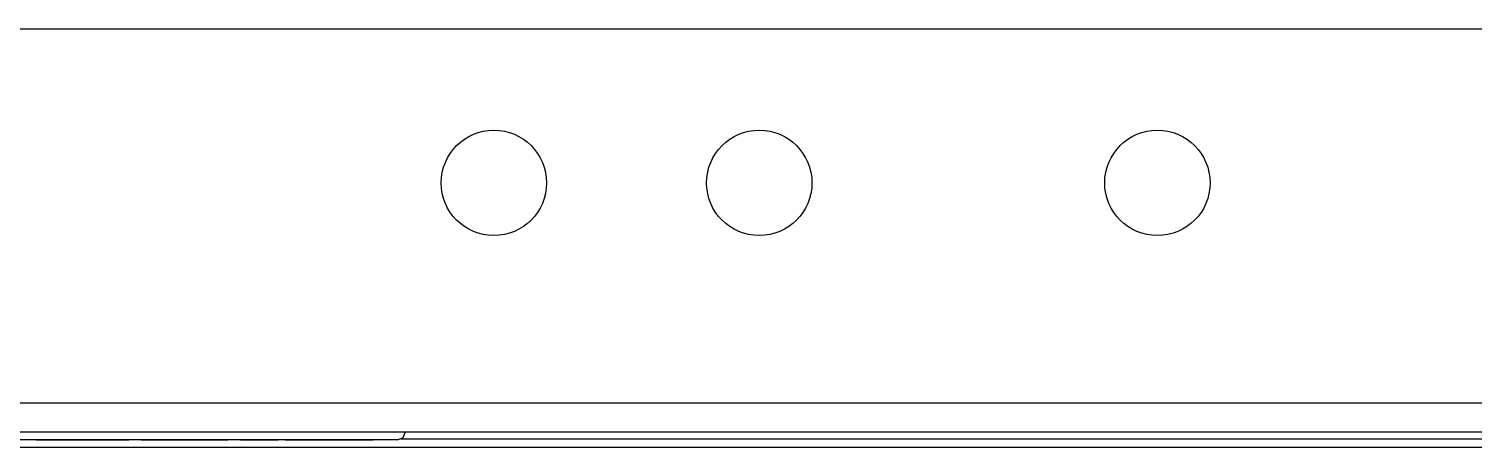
# Model space of a CAD drawing. Extents: x 8 to 102, y 11 to 162.
# Drawn here: x 20.33 to 25.77, y 125.93 to 127.51 of the extents above; entities that cross this region are included whole.
import ezdxf

# ---------------------------------------------------------------- set-up
doc = ezdxf.new("R2010")
doc.units = 0
doc.header["$MEASUREMENT"] = 0
doc.layers.add('TFR-TRI3', color=7, linetype='CONTINUOUS')

msp = doc.modelspace()

# ---------------------------------------------------------------- linework, layer by layer
at = {"layer": 'TFR-TRI3', "color": 11, "linetype": 'CONTINUOUS'}
for p, q in [((10.0796, 127.5064), (29.6816, 127.5064)), ((31.4006, 126.0964), (8.3606, 126.0964)), ((8.3606, 125.9884), (31.4006, 125.9884))]:
    msp.add_line(p, q, dxfattribs=at)
at = {"layer": 'TFR-TRI3', "color": 3, "linetype": 'CONTINUOUS'}
for p, q in [((21.7368, 125.9672), (21.7456, 125.9884)), ((21.7156, 125.9584), (18.0438, 125.9584)), ((21.7156, 125.9584), (21.7368, 125.9672))]:
    msp.add_line(p, q, dxfattribs=at)
at = {"layer": 'TFR-TRI3', "color": 1, "linetype": 'CONTINUOUS'}
for p, q in [((9.6552, 125.9314), (30.1061, 125.9314)), ((30.106, 125.9614), (21.7286, 125.9614))]:
    msp.add_line(p, q, dxfattribs=at)
at = {"layer": 'TFR-TRI3', "color": 7, "linetype": 'CONTINUOUS'}
for p, q in [((20.4921, 125.9584), (20.3548, 125.9584)), ((20.3548, 125.9584), (20.4921, 125.9584)), ((20.6295, 125.9584), (20.4921, 125.9584)), ((20.4921, 125.9584), (20.6295, 125.9584)), ((20.5296, 125.9584), (20.5113, 125.9584)), ((20.5113, 125.9584), (20.5312, 125.9584)), ((20.5479, 125.9584), (20.5296, 125.9584)), ((20.5312, 125.9584), (20.5512, 125.9584)), ((20.5504, 125.9584), (20.5479, 125.9584)), ((20.5529, 125.9584), (20.5504, 125.9584)), ((20.5512, 125.9584), (20.5529, 125.9584)), ((20.5529, 125.9584), (20.5545, 125.9584)), ((20.5554, 125.9584), (20.5529, 125.9584)), ((20.5545, 125.9584), (20.557, 125.9584)), ((20.5579, 125.9584), (20.5554, 125.9584)), ((20.557, 125.9584), (20.5595, 125.9584)), ((20.5595, 125.9584), (20.5579, 125.9584)), ((20.5595, 125.9584), (20.5612, 125.9584)), ((20.5612, 125.9584), (20.5595, 125.9584)), ((20.5612, 125.9584), (20.5629, 125.9584)), ((20.5637, 125.9584), (20.5612, 125.9584)), ((20.5629, 125.9584), (20.5662, 125.9584)), ((20.5662, 125.9584), (20.5637, 125.9584)), ((20.567, 125.9584), (20.5662, 125.9584)), ((20.5662, 125.9584), (20.5695, 125.9584)), ((20.5679, 125.9584), (20.567, 125.9584)), ((20.5695, 125.9584), (20.5679, 125.9584)), ((20.5712, 125.9584), (20.5695, 125.9584)), ((20.5695, 125.9584), (20.5704, 125.9584)), ((20.5704, 125.9584), (20.5712, 125.9584)), ((20.5712, 125.9584), (20.572, 125.9584)), ((20.572, 125.9584), (20.5712, 125.9584)), ((20.572, 125.9584), (20.5729, 125.9584)), ((20.5729, 125.9584), (20.572, 125.9584)), ((20.6295, 125.9584), (20.637, 125.9584)), ((20.637, 125.9584), (20.6295, 125.9584)), ((20.6444, 125.9584), (20.637, 125.9584)), ((20.637, 125.9584), (20.6444, 125.9584)), ((20.6444, 125.9584), (20.6478, 125.9584)), ((20.6511, 125.9584), (20.6444, 125.9584)), ((20.6478, 125.9584), (20.6511, 125.9584)), ((20.6578, 125.9584), (20.6511, 125.9584)), ((20.6511, 125.9584), (20.6544, 125.9584)), ((20.6544, 125.9584), (20.6578, 125.9584)), ((20.6611, 125.9584), (20.6578, 125.9584)), ((20.6578, 125.9584), (20.6636, 125.9584)), ((20.6644, 125.9584), (20.6611, 125.9584)), ((20.6636, 125.9584), (20.6694, 125.9584)), ((20.6669, 125.9584), (20.6644, 125.9584)), ((20.6694, 125.9584), (20.6669, 125.9584)), ((20.6752, 125.9584), (20.6694, 125.9584)), ((20.6694, 125.9584), (20.6727, 125.9584)), ((20.6727, 125.9584), (20.6761, 125.9584)), ((20.6811, 125.9584), (20.6752, 125.9584)), ((20.6761, 125.9584), (20.6786, 125.9584)), ((20.6786, 125.9584), (20.6811, 125.9584)), ((20.6811, 125.9584), (20.6836, 125.9584)), ((20.6836, 125.9584), (20.6811, 125.9584)), ((20.6861, 125.9584), (20.6836, 125.9584)), ((20.6836, 125.9584), (20.6861, 125.9584)), ((20.6877, 125.9584), (20.6861, 125.9584)), ((20.6861, 125.9584), (20.6877, 125.9584)), ((20.6877, 125.9584), (20.6894, 125.9584)), ((20.6894, 125.9584), (20.6877, 125.9584)), ((20.6894, 125.9584), (20.6927, 125.9584)), ((20.6927, 125.9584), (20.6894, 125.9584)), ((20.6961, 125.9584), (20.6927, 125.9584)), ((20.6927, 125.9584), (20.6961, 125.9584)), ((20.6961, 125.9584), (20.6977, 125.9584)), ((20.6977, 125.9584), (20.6961, 125.9584)), ((20.6977, 125.9584), (20.6994, 125.9584)), ((20.6994, 125.9584), (20.6977, 125.9584)), ((20.6994, 125.9584), (20.7002, 125.9584)), ((20.7002, 125.9584), (20.6994, 125.9584)), ((20.701, 125.9584), (20.7002, 125.9584)), ((20.7002, 125.9584), (20.701, 125.9584)), ((20.701, 125.9584), (20.7019, 125.9584)), ((20.7019, 125.9584), (20.701, 125.9584)), ((20.7027, 125.9584), (20.7019, 125.9584)), ((20.7019, 125.9584), (20.7027, 125.9584)), ((20.7493, 125.9584), (20.7502, 125.9584)), ((20.8217, 125.9584), (20.7493, 125.9584)), ((20.7502, 125.9584), (20.751, 125.9584)), ((20.751, 125.9584), (20.7527, 125.9584)), ((20.7527, 125.9584), (20.7543, 125.9584)), ((20.7543, 125.9584), (20.756, 125.9584)), ((20.756, 125.9584), (20.7576, 125.9584)), ((20.7576, 125.9584), (20.761, 125.9584)), ((20.761, 125.9584), (20.7643, 125.9584)), ((20.7643, 125.9584), (20.766, 125.9584)), ((20.766, 125.9584), (20.7676, 125.9584)), ((20.7676, 125.9584), (20.7693, 125.9584)), ((20.7693, 125.9584), (20.771, 125.9584)), ((20.771, 125.9584), (20.7751, 125.9584)), ((20.7751, 125.9584), (20.7793, 125.9584)), ((20.7793, 125.9584), (20.7835, 125.9584)), ((20.7835, 125.9584), (20.7876, 125.9584)), ((20.7876, 125.9584), (20.7918, 125.9584)), ((20.7918, 125.9584), (20.7959, 125.9584)), ((20.7959, 125.9584), (20.8043, 125.9584)), ((20.8043, 125.9584), (20.8126, 125.9584)), ((20.8126, 125.9584), (20.8192, 125.9584)), ((20.8192, 125.9584), (20.8259, 125.9584)), ((20.8942, 125.9584), (20.8217, 125.9584)), ((20.8259, 125.9584), (20.8317, 125.9584)), ((20.8317, 125.9584), (20.8376, 125.9584)), ((20.8376, 125.9584), (20.8392, 125.9584)), ((20.8392, 125.9584), (20.8409, 125.9584)), ((20.8409, 125.9584), (20.92, 125.9584)), ((20.895, 125.9584), (20.8942, 125.9584)), ((20.8958, 125.9584), (20.895, 125.9584)), ((20.8975, 125.9584), (20.8958, 125.9584)), ((20.8992, 125.9584), (20.8975, 125.9584)), ((20.9, 125.9584), (20.8992, 125.9584)), ((20.9008, 125.9584), (20.9, 125.9584)), ((20.9033, 125.9584), (20.9008, 125.9584)), ((20.9058, 125.9584), (20.9033, 125.9584)), ((20.9083, 125.9584), (20.9058, 125.9584)), ((20.9108, 125.9584), (20.9083, 125.9584)), ((20.9283, 125.9584), (20.9108, 125.9584)), ((20.92, 125.9584), (20.999, 125.9584)), ((20.9458, 125.9584), (20.9283, 125.9584)), ((20.9483, 125.9584), (20.9458, 125.9584)), ((20.9508, 125.9584), (20.9483, 125.9584)), ((20.9524, 125.9584), (20.9508, 125.9584)), ((20.9541, 125.9584), (20.9524, 125.9584)), ((20.9558, 125.9584), (20.9541, 125.9584)), ((20.9574, 125.9584), (20.9558, 125.9584)), ((20.9574, 125.9584), (20.9583, 125.9584)), ((21.0165, 125.9584), (20.9574, 125.9584)), ((20.9583, 125.9584), (20.9574, 125.9584)), ((20.9591, 125.9584), (20.9583, 125.9584)), ((20.9583, 125.9584), (20.9591, 125.9584)), ((20.9591, 125.9584), (20.9599, 125.9584)), ((20.9599, 125.9584), (20.9591, 125.9584)), ((20.9599, 125.9584), (20.9608, 125.9584)), ((20.9608, 125.9584), (20.9599, 125.9584)), ((20.999, 125.9584), (21.0057, 125.9584)), ((21.0057, 125.9584), (21.0124, 125.9584)), ((21.0124, 125.9584), (21.0182, 125.9584)), ((21.0756, 125.9584), (21.0165, 125.9584)), ((21.0182, 125.9584), (21.024, 125.9584)), ((21.024, 125.9584), (21.0298, 125.9584)), ((21.0298, 125.9584), (21.0357, 125.9584)), ((21.0357, 125.9584), (21.0398, 125.9584)), ((21.0398, 125.9584), (21.044, 125.9584)), ((21.044, 125.9584), (21.0457, 125.9584)), ((21.0457, 125.9584), (21.0473, 125.9584)), ((21.0473, 125.9584), (21.049, 125.9584)), ((21.049, 125.9584), (21.0506, 125.9584)), ((21.0506, 125.9584), (21.054, 125.9584)), ((21.054, 125.9584), (21.0573, 125.9584)), ((21.0573, 125.9584), (21.059, 125.9584)), ((21.059, 125.9584), (21.0606, 125.9584)), ((21.0606, 125.9584), (21.0615, 125.9584)), ((21.0615, 125.9584), (21.0623, 125.9584)), ((21.0623, 125.9584), (21.0648, 125.9584)), ((21.0648, 125.9584), (21.0673, 125.9584)), ((21.0673, 125.9584), (21.069, 125.9584)), ((21.069, 125.9584), (21.0706, 125.9584)), ((21.0706, 125.9584), (21.0715, 125.9584)), ((21.0715, 125.9584), (21.0723, 125.9584)), ((21.0723, 125.9584), (21.074, 125.9584)), ((21.074, 125.9584), (21.0756, 125.9584)), ((21.1239, 125.9584), (21.1947, 125.9584)), ((21.1947, 125.9584), (21.1239, 125.9584)), ((21.2654, 125.9584), (21.1947, 125.9584)), ((21.1947, 125.9584), (21.2654, 125.9584)), ((21.292, 125.9584), (21.4577, 125.9584)), ((21.3403, 125.9584), (21.292, 125.9584)), ((21.3886, 125.9584), (21.3403, 125.9584)), ((21.4569, 125.9584), (21.3886, 125.9584)), ((21.5251, 125.9584), (21.4569, 125.9584)), ((21.4577, 125.9584), (21.6233, 125.9584)), ((21.5742, 125.9584), (21.5251, 125.9584)), ((21.6233, 125.9584), (21.5742, 125.9584))]:
    msp.add_line(p, q, dxfattribs=at)
at = {"layer": 'TFR-TRI3', "color": 11, "linetype": 'CONTINUOUS'}
for centre in [(22.0786, 126.9264), (23.0786, 126.9264), (24.5786, 126.9264)]:
    msp.add_circle(centre, 0.1985, dxfattribs=at)

doc.saveas('drawing.dxf')
